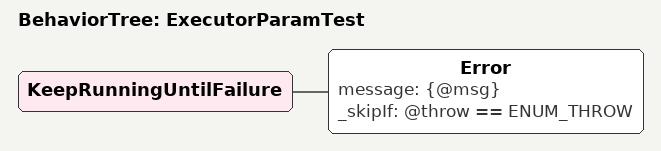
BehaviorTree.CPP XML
<?xml version="1.0" encoding="UTF-8"?>
<root BTCPP_format="4"
      main_tree_to_execute="ExecutorParamTest">
  <BehaviorTree ID="ExecutorParamTest">
    <KeepRunningUntilFailure>
      <Error message="{@msg}"
             _skipIf="@throw == ENUM_THROW"/>
    </KeepRunningUntilFailure>
  </BehaviorTree>

</root>
